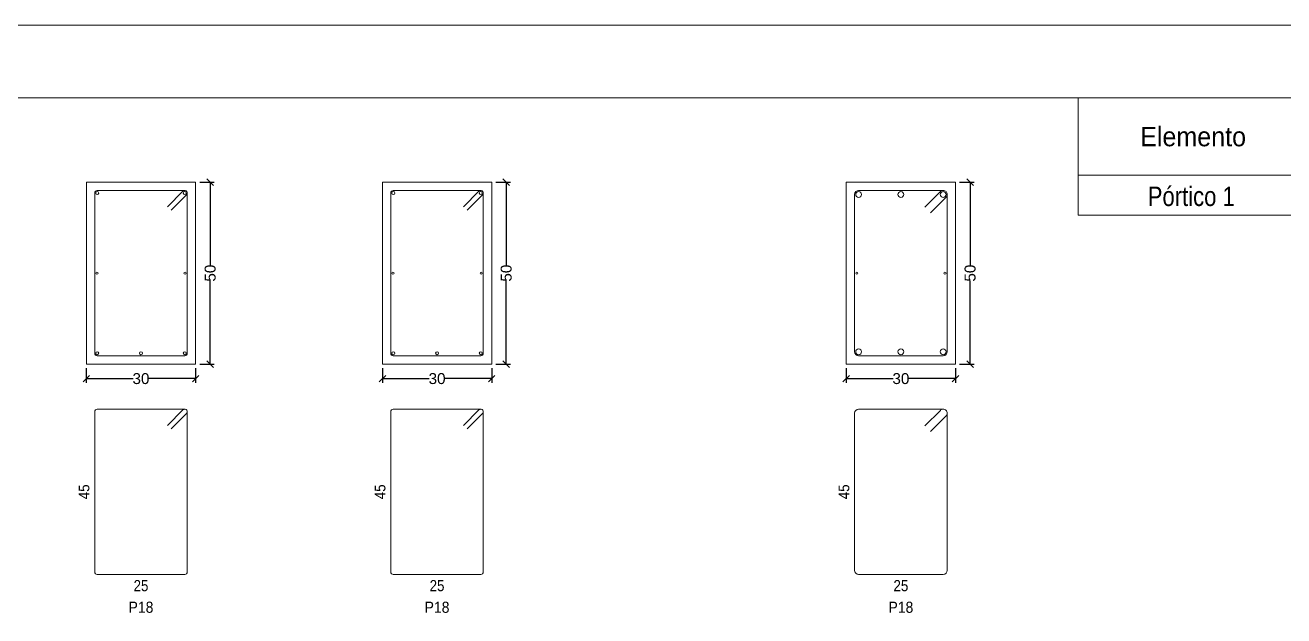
# Model space of a CAD drawing. Header units: millimetres. Extents: x 2 to 158, y -69 to 77.
# Drawn here: x 45.63 to 62.91, y 37.59 to 45.7 of the extents above; entities that cross this region are included whole.
import ezdxf
from ezdxf.enums import TextEntityAlignment as Align

# ---------------------------------------------------------------- set-up
doc = ezdxf.new("R2010")
doc.units = ezdxf.units.MM
for name, color, linetype, lineweight in [('ARM_LONGITUDINAL_Ø16', 212, 'Continuous', 9), ('ARM_LONGITUDINAL_Ø6', 151, 'Continuous', 9), ('ARM_LONGITUDINAL_Ø8', 32, 'Continuous', 9), ('ARM_TRANSVERSAL_Ø6', 151, 'Continuous', 9), ('RECUAD_LIMITES', 2, 'Continuous', 0), ('RECUAD_MARCO', 1, 'Continuous', 20), ('SEC_CONT_VIG_HORMIGON_SECCION', 2, 'Continuous', 9), ('SEC_COTAS_SEC_DIM_VIGA', 122, 'Continuous', 0), ('SEC_COTAS_TEXTOS_DESPIECE_ESTRIBADO', 122, 'Continuous', 0), ('SEC_REF_TXT_POSICIONES_ARM_ESTRIBOS', 1, 'Continuous', 9), ('TABLAS', 1, 'Continuous', 9), ('TEXTO_TABLAS', 1, 'Continuous', 0)]:
    doc.layers.add(name, color=color, linetype=linetype, lineweight=lineweight)
doc.styles.add('CYPETXT_0.225_romans', font='arial.ttf', dxfattribs={"height": 0.15})
doc.styles.add('CYPETXT_romans', font='arial.ttf', dxfattribs={"height": 0.2})
doc.dimstyles.new('cype_oblique', dxfattribs={"dimtxt": 0.18, "dimasz": 0.18, "dimexe": 0.05625, "dimexo": 0.05625, "dimgap": 0, "dimtad": 0, "dimdec": 4, "dimzin": 0, "dimdsep": 46, "dimtxsty": 'CYPETXT_0.225_romans', "dimblk": 'OBLIQUE', "dimtsz": 0.045, "dimcen": 0.09, "dimadec": 0, "dimazin": 0, "dimtfac": 1, "dimtdec": 4, "dimtofl": 0, "dimtmove": 2, "dimatfit": 3, "dimfxl": 1, "dimtolj": 1, "dimtzin": 0, "dimarcsym": 0})

# ---------------------------------------------------------------- blocks, each defined once
blk = doc.blocks.new('*D287')
at = {"layer": 'Defpoints', "color": 0, "transparency": 16777216}
for p in [(46.473, 41.048), (47.973, 41.048), (47.973, 40.849)]:
    blk.add_point(p, dxfattribs=at)
at = {"layer": 'SEC_COTAS_SEC_DIM_VIGA', "color": 0, "lineweight": -2, "transparency": 16777216}
for p, q in [((46.473, 40.992), (46.473, 40.792)), ((47.973, 40.992), (47.973, 40.792)), ((46.428, 40.804), (46.518, 40.894)), ((46.473, 40.849), (47.116, 40.849)), ((47.973, 40.849), (47.331, 40.849)), ((47.928, 40.804), (48.018, 40.894))]:
    blk.add_line(p, q, dxfattribs=at)
at = {"layer": 'SEC_COTAS_SEC_DIM_VIGA', "color": 0, "transparency": 16777216, "insert": (47.223, 40.849), "char_height": 0.15, "attachment_point": 5, "style": 'CYPETXT_0.225_romans'}
blk.add_mtext('\\A1;30', dxfattribs=at)
blk = doc.blocks.new('_OBLIQUE')
at = {"color": 0, "linetype": 'ByBlock', "lineweight": -2}
blk.add_line((-0.5, -0.5), (0.5, 0.5), dxfattribs=at)
blk = doc.blocks.new('*D288')
at = {"layer": 'Defpoints', "color": 0, "transparency": 16777216}
for p in [(47.973, 43.548), (48.173, 43.548), (47.973, 41.048)]:
    blk.add_point(p, dxfattribs=at)
at = {"layer": 'SEC_COTAS_SEC_DIM_VIGA', "color": 0, "lineweight": -2, "transparency": 16777216}
for p, q in [((48.03, 43.548), (48.229, 43.548)), ((48.218, 43.503), (48.128, 43.593)), ((48.173, 43.548), (48.173, 42.405)), ((48.173, 41.048), (48.173, 42.191)), ((48.03, 41.048), (48.229, 41.048)), ((48.218, 41.003), (48.128, 41.093))]:
    blk.add_line(p, q, dxfattribs=at)
at = {"layer": 'SEC_COTAS_SEC_DIM_VIGA', "color": 0, "transparency": 16777216, "insert": (48.173, 42.298), "char_height": 0.15, "attachment_point": 5, "rotation": 90, "style": 'CYPETXT_0.225_romans'}
blk.add_mtext('\\A1;50', dxfattribs=at)
blk = doc.blocks.new('*D289')
at = {"layer": 'Defpoints', "color": 0, "transparency": 16777216}
for p in [(50.536, 41.048), (52.036, 41.048), (52.036, 40.849)]:
    blk.add_point(p, dxfattribs=at)
at = {"layer": 'SEC_COTAS_SEC_DIM_VIGA', "color": 0, "lineweight": -2, "transparency": 16777216}
for p, q in [((50.536, 40.992), (50.536, 40.792)), ((52.036, 40.992), (52.036, 40.792)), ((50.491, 40.804), (50.581, 40.894)), ((50.536, 40.849), (51.179, 40.849)), ((52.036, 40.849), (51.393, 40.849)), ((51.991, 40.804), (52.081, 40.894))]:
    blk.add_line(p, q, dxfattribs=at)
at = {"layer": 'SEC_COTAS_SEC_DIM_VIGA', "color": 0, "transparency": 16777216, "insert": (51.286, 40.849), "char_height": 0.15, "attachment_point": 5, "style": 'CYPETXT_0.225_romans'}
blk.add_mtext('\\A1;30', dxfattribs=at)
blk = doc.blocks.new('*D290')
at = {"layer": 'Defpoints', "color": 0, "transparency": 16777216}
for p in [(52.036, 43.548), (52.235, 43.548), (52.036, 41.048)]:
    blk.add_point(p, dxfattribs=at)
at = {"layer": 'SEC_COTAS_SEC_DIM_VIGA', "color": 0, "lineweight": -2, "transparency": 16777216}
for p, q in [((52.092, 43.548), (52.292, 43.548)), ((52.28, 43.503), (52.19, 43.593)), ((52.235, 43.548), (52.235, 42.405)), ((52.235, 41.048), (52.235, 42.191)), ((52.092, 41.048), (52.292, 41.048)), ((52.28, 41.003), (52.19, 41.093))]:
    blk.add_line(p, q, dxfattribs=at)
at = {"layer": 'SEC_COTAS_SEC_DIM_VIGA', "color": 0, "transparency": 16777216, "insert": (52.235, 42.298), "char_height": 0.15, "attachment_point": 5, "rotation": 90, "style": 'CYPETXT_0.225_romans'}
blk.add_mtext('\\A1;50', dxfattribs=at)
blk = doc.blocks.new('*D291')
at = {"layer": 'Defpoints', "color": 0, "transparency": 16777216}
for p in [(56.901, 41.048), (58.401, 41.048), (58.401, 40.849)]:
    blk.add_point(p, dxfattribs=at)
at = {"layer": 'SEC_COTAS_SEC_DIM_VIGA', "color": 0, "lineweight": -2, "transparency": 16777216}
for p, q in [((56.901, 40.992), (56.901, 40.792)), ((58.401, 40.992), (58.401, 40.792)), ((56.856, 40.804), (56.946, 40.894)), ((56.901, 40.849), (57.544, 40.849)), ((58.401, 40.849), (57.758, 40.849)), ((58.356, 40.804), (58.446, 40.894))]:
    blk.add_line(p, q, dxfattribs=at)
at = {"layer": 'SEC_COTAS_SEC_DIM_VIGA', "color": 0, "transparency": 16777216, "insert": (57.651, 40.849), "char_height": 0.15, "attachment_point": 5, "style": 'CYPETXT_0.225_romans'}
blk.add_mtext('\\A1;30', dxfattribs=at)
blk = doc.blocks.new('*D292')
at = {"layer": 'Defpoints', "color": 0, "transparency": 16777216}
for p in [(58.401, 43.548), (58.601, 43.548), (58.401, 41.048)]:
    blk.add_point(p, dxfattribs=at)
at = {"layer": 'SEC_COTAS_SEC_DIM_VIGA', "color": 0, "lineweight": -2, "transparency": 16777216}
for p, q in [((58.457, 43.548), (58.657, 43.548)), ((58.646, 43.503), (58.556, 43.593)), ((58.601, 43.548), (58.601, 42.405)), ((58.601, 41.048), (58.601, 42.191)), ((58.457, 41.048), (58.657, 41.048)), ((58.646, 41.003), (58.556, 41.093))]:
    blk.add_line(p, q, dxfattribs=at)
at = {"layer": 'SEC_COTAS_SEC_DIM_VIGA', "color": 0, "transparency": 16777216, "insert": (58.601, 42.298), "char_height": 0.15, "attachment_point": 5, "rotation": 90, "style": 'CYPETXT_0.225_romans'}
blk.add_mtext('\\A1;50', dxfattribs=at)

msp = doc.modelspace()

# ---------------------------------------------------------------- linework, layer by layer
at = {"layer": 'ARM_LONGITUDINAL_Ø16'}
for centre in [(57.07102, 43.37818), (57.65102, 43.37818), (58.23102, 43.37818), (57.07102, 41.21818), (57.65102, 41.21818), (58.23102, 41.21818)]:
    msp.add_circle(centre, 0.04, dxfattribs=at)
at = {"layer": 'ARM_LONGITUDINAL_Ø6'}
for centre in [(46.61845, 42.29818), (47.82845, 42.29818), (50.68098, 42.29818), (51.89098, 42.29818), (57.04602, 42.29818), (58.25602, 42.29818)]:
    msp.add_circle(centre, 0.015, dxfattribs=at)
at = {"layer": 'ARM_LONGITUDINAL_Ø8'}
for centre in [(46.62345, 43.39818), (47.82345, 43.39818), (50.68598, 43.39818), (51.88598, 43.39818), (46.62345, 41.19818), (47.22345, 41.19818), (47.82345, 41.19818), (50.68598, 41.19818), (51.28598, 41.19818), (51.88598, 41.19818)]:
    msp.add_circle(centre, 0.02, dxfattribs=at)
at = {"layer": 'ARM_TRANSVERSAL_Ø6'}
for points in [[(47.63606, 43.1613), (47.85176, 43.37761), (47.85463, 43.38229), (47.85673, 43.38736), (47.85802, 43.3927), (47.85845, 43.39818), (47.85777, 43.40501), (47.85578, 43.41157), (47.85255, 43.41762), (47.8482, 43.42293), (47.84289, 43.42728), (47.83684, 43.43052), (47.83028, 43.43251), (47.82345, 43.43318), (46.62345, 43.43318), (46.61005, 43.43052), (46.5987, 43.42293), (46.59111, 43.41157), (46.58845, 43.39818), (46.58845, 41.19818), (46.59111, 41.18479), (46.5987, 41.17343), (46.61005, 41.16584), (46.62345, 41.16318), (47.82345, 41.16318), (47.83684, 41.16584), (47.8482, 41.17343), (47.85578, 41.18479), (47.85845, 41.19818), (47.85845, 43.39818), (47.85777, 43.40501), (47.85578, 43.41157), (47.85255, 43.41762), (47.8482, 43.42293), (47.84289, 43.42728), (47.83684, 43.43052), (47.83028, 43.43251), (47.82345, 43.43318), (47.81662, 43.43251), (47.81005, 43.43052), (47.804, 43.42728), (47.7987, 43.42293), (47.58657, 43.2108)], [(51.6986, 43.1613), (51.9143, 43.37761), (51.91717, 43.38229), (51.91927, 43.38736), (51.92055, 43.3927), (51.92098, 43.39818), (51.92031, 43.40501), (51.91832, 43.41157), (51.91508, 43.41762), (51.91073, 43.42293), (51.90543, 43.42728), (51.89938, 43.43052), (51.89281, 43.43251), (51.88598, 43.43318), (50.68598, 43.43318), (50.67259, 43.43052), (50.66123, 43.42293), (50.65365, 43.41157), (50.65098, 43.39818), (50.65098, 41.19818), (50.65365, 41.18479), (50.66123, 41.17343), (50.67259, 41.16584), (50.68598, 41.16318), (51.88598, 41.16318), (51.89938, 41.16584), (51.91073, 41.17343), (51.91832, 41.18479), (51.92098, 41.19818), (51.92098, 43.39818), (51.92031, 43.40501), (51.91832, 43.41157), (51.91508, 43.41762), (51.91073, 43.42293), (51.90543, 43.42728), (51.89938, 43.43052), (51.89281, 43.43251), (51.88598, 43.43318), (51.87915, 43.43251), (51.87259, 43.43052), (51.86654, 43.42728), (51.86123, 43.42293), (51.6491, 43.2108)], [(58.05778, 43.12716), (58.26991, 43.33929), (58.27675, 43.34762), (58.28183, 43.35713), (58.28496, 43.36745), (58.28602, 43.37818), (58.28496, 43.38891), (58.28183, 43.39923), (58.27675, 43.40874), (58.26991, 43.41707), (58.26157, 43.42391), (58.25206, 43.42899), (58.24175, 43.43212), (58.23102, 43.43318), (57.07102, 43.43318), (57.04997, 43.42899), (57.03213, 43.41707), (57.0202, 43.39923), (57.01602, 43.37818), (57.01602, 41.21818), (57.0202, 41.19713), (57.03213, 41.17929), (57.04997, 41.16737), (57.07102, 41.16318), (58.23102, 41.16318), (58.25206, 41.16737), (58.26991, 41.17929), (58.28183, 41.19713), (58.28602, 41.21818), (58.28602, 43.37818), (58.28496, 43.38891), (58.28183, 43.39923), (58.27675, 43.40874), (58.26991, 43.41707), (58.26157, 43.42391), (58.25206, 43.42899), (58.24175, 43.43212), (58.23102, 43.43318), (58.22029, 43.43212), (58.20997, 43.42899), (58.20046, 43.42391), (58.19213, 43.41707), (57.97999, 43.20494)], [(47.63606, 40.1583), (47.85176, 40.37461), (47.85463, 40.37929), (47.85673, 40.38436), (47.85802, 40.3897), (47.85845, 40.39518), (47.85777, 40.40201), (47.85578, 40.40857), (47.85255, 40.41462), (47.8482, 40.41993), (47.84289, 40.42428), (47.83684, 40.42752), (47.83028, 40.42951), (47.82345, 40.43018), (46.62345, 40.43018), (46.61005, 40.42752), (46.5987, 40.41993), (46.59111, 40.40857), (46.58845, 40.39518), (46.58845, 38.19518), (46.59111, 38.18179), (46.5987, 38.17043), (46.61005, 38.16284), (46.62345, 38.16018), (47.82345, 38.16018), (47.83684, 38.16284), (47.8482, 38.17043), (47.85578, 38.18179), (47.85845, 38.19518), (47.85845, 40.39518), (47.85777, 40.40201), (47.85578, 40.40857), (47.85255, 40.41462), (47.8482, 40.41993), (47.84289, 40.42428), (47.83684, 40.42752), (47.83028, 40.42951), (47.82345, 40.43018), (47.81662, 40.42951), (47.81005, 40.42752), (47.804, 40.42428), (47.7987, 40.41993), (47.58657, 40.2078)], [(51.6986, 40.1583), (51.9143, 40.37461), (51.91717, 40.37929), (51.91927, 40.38436), (51.92055, 40.3897), (51.92098, 40.39518), (51.92031, 40.40201), (51.91832, 40.40857), (51.91508, 40.41462), (51.91073, 40.41993), (51.90543, 40.42428), (51.89938, 40.42752), (51.89281, 40.42951), (51.88598, 40.43018), (50.68598, 40.43018), (50.67259, 40.42752), (50.66123, 40.41993), (50.65365, 40.40857), (50.65098, 40.39518), (50.65098, 38.19518), (50.65365, 38.18179), (50.66123, 38.17043), (50.67259, 38.16284), (50.68598, 38.16018), (51.88598, 38.16018), (51.89938, 38.16284), (51.91073, 38.17043), (51.91832, 38.18179), (51.92098, 38.19518), (51.92098, 40.39518), (51.92031, 40.40201), (51.91832, 40.40857), (51.91508, 40.41462), (51.91073, 40.41993), (51.90543, 40.42428), (51.89938, 40.42752), (51.89281, 40.42951), (51.88598, 40.43018), (51.87915, 40.42951), (51.87259, 40.42752), (51.86654, 40.42428), (51.86123, 40.41993), (51.6491, 40.2078)], [(58.05778, 40.12416), (58.26991, 40.33629), (58.27675, 40.34462), (58.28183, 40.35413), (58.28496, 40.36445), (58.28602, 40.37518), (58.28496, 40.38591), (58.28183, 40.39623), (58.27675, 40.40574), (58.26991, 40.41407), (58.26157, 40.42091), (58.25206, 40.42599), (58.24175, 40.42912), (58.23102, 40.43018), (57.07102, 40.43018), (57.04997, 40.42599), (57.03213, 40.41407), (57.0202, 40.39623), (57.01602, 40.37518), (57.01602, 38.21518), (57.0202, 38.19413), (57.03213, 38.17629), (57.04997, 38.16437), (57.07102, 38.16018), (58.23102, 38.16018), (58.25206, 38.16437), (58.26991, 38.17629), (58.28183, 38.19413), (58.28602, 38.21518), (58.28602, 40.37518), (58.28496, 40.38591), (58.28183, 40.39623), (58.27675, 40.40574), (58.26991, 40.41407), (58.26157, 40.42091), (58.25206, 40.42599), (58.24175, 40.42912), (58.23102, 40.43018), (58.22029, 40.42912), (58.20997, 40.42599), (58.20046, 40.42091), (58.19213, 40.41407), (57.97999, 40.20194)]]:
    msp.add_lwpolyline(points, dxfattribs=at)
at = {"layer": 'RECUAD_LIMITES'}
msp.add_lwpolyline([(2.2137, 27.40336), (93.2137, 27.40336), (93.2137, 45.70336), (2.2137, 45.70336), (2.2137, 27.40336)], close=True, dxfattribs=at)
at = {"layer": 'RECUAD_MARCO'}
msp.add_lwpolyline([(4.7137, 28.40336), (92.2137, 28.40336), (92.2137, 44.70336), (4.7137, 44.70336), (4.7137, 28.40336)], close=True, dxfattribs=at)
at = {"layer": 'SEC_CONT_VIG_HORMIGON_SECCION'}
for points in [[(47.97345, 43.54818), (46.47345, 43.54818), (46.47345, 41.04818), (47.97345, 41.04818), (47.97345, 43.54818)], [(52.03598, 43.54818), (50.53598, 43.54818), (50.53598, 41.04818), (52.03598, 41.04818), (52.03598, 43.54818)], [(58.40102, 43.54818), (56.90102, 43.54818), (56.90102, 41.04818), (58.40102, 41.04818), (58.40102, 43.54818)]]:
    msp.add_lwpolyline(points, close=True, dxfattribs=at)
at = {"layer": 'TABLAS'}
for p, q in [((60.08542, 43.09336), (60.08542, 44.70336)), ((60.08542, 44.70336), (73.16142, 44.70336)), ((60.08542, 43.64336), (73.16142, 43.64336)), ((60.08542, 43.09336), (73.16142, 43.09336))]:
    msp.add_line(p, q, dxfattribs=at)

# ---------------------------------------------------------------- texts
at = {"layer": 'SEC_COTAS_TEXTOS_DESPIECE_ESTRIBADO', "style": 'CYPETXT_romans', "width": 0.892099}
for p in [(46.51511, 39.29518), (50.57765, 39.29518), (56.94268, 39.29518)]:
    msp.add_text('45', height=0.146667, rotation=90, dxfattribs=at).set_placement(p, align=Align.CENTER)
at = {"layer": 'SEC_COTAS_TEXTOS_DESPIECE_ESTRIBADO', "style": 'CYPETXT_romans', "width": 0.853312}
for p in [(47.22345, 38.08351), (51.28598, 38.08351), (57.65102, 38.08351)]:
    msp.add_text('25', height=0.153333, dxfattribs=at).set_placement(p, align=Align.TOP_CENTER)
at = {"layer": 'SEC_REF_TXT_POSICIONES_ARM_ESTRIBOS', "style": 'CYPETXT_romans', "width": 0.894629}
for p in [(47.22345, 37.71018), (51.28598, 37.71018), (57.65102, 37.71018)]:
    msp.add_text('P18', height=0.153333, dxfattribs=at).set_placement(p, align=Align.MIDDLE_CENTER)
at = {"layer": 'TEXTO_TABLAS', "style": 'CYPETXT_romans'}
for s, width, p in [('Elemento', 0.923378, (61.66042, 44.17336)), ('Pórtico 1', 0.813476, (61.63542, 43.35336))]:
    msp.add_text(s, height=0.266667, dxfattribs=dict(at, width=width)).set_placement(p, align=Align.MIDDLE_CENTER)

# ---------------------------------------------------------------- dimensions: what is measured, and where the dimension line sits
at = {"layer": 'SEC_COTAS_SEC_DIM_VIGA'}
for p1, p2, text, picture, middle in [((47.97345, 41.04818), (47.97345, 43.54818), '50', '*D288', (48.17295, 42.29818)), ((52.03598, 41.04818), (52.03598, 43.54818), '50', '*D290', (52.23548, 42.29818)), ((58.40102, 41.04818), (58.40102, 43.54818), '50', '*D292', (58.60052, 42.29818)), ((46.47345, 41.04818), (47.97345, 41.04818), '30', '*D287', (47.22345, 40.84868)), ((50.53598, 41.04818), (52.03598, 41.04818), '30', '*D289', (51.28598, 40.84868)), ((56.90102, 41.04818), (58.40102, 41.04818), '30', '*D291', (57.65102, 40.84868))]:
    dim = msp.add_aligned_dim(p1=p1, p2=p2, distance=-0.1995, text=text, dimstyle='cype_oblique', dxfattribs=at)
    dim.commit()
    dim.dimension.update_dxf_attribs({"geometry": picture, "text_midpoint": middle})

doc.saveas('drawing.dxf')
